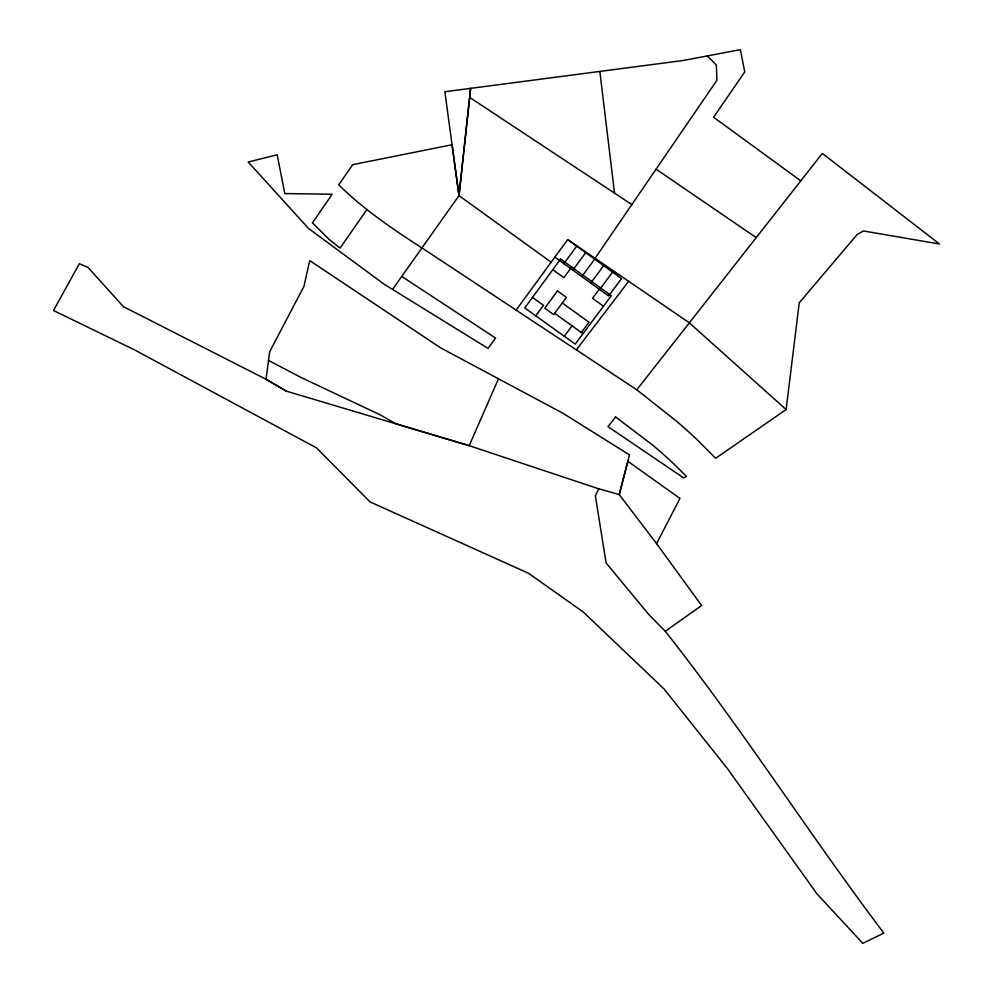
<?xml version="1.0" encoding="UTF-8"?>
<svg xmlns="http://www.w3.org/2000/svg" width="993" height="993" viewBox="0 0 993 993"><rect width="100%" height="100%" fill="white"/><g stroke="black" fill="none" stroke-linecap="round" stroke-linejoin="round"><path stroke-width="1.49" d="M551.152 262.202L458.989 195.633L470.62 88.389L458.989 195.633L392.545 289.422L384.192 284.246L308.587 228.514L248.225 162.008L277.171 154.796L284.817 193.573L332.221 194.231L312.435 222.854L329.44 239.71L340.065 248.076L366.752 209.796M636.786 389.79L675.749 420.56A473.462 427.685 17.6 0 1 698.191 440.743L715.63 458.282L786.121 409.563L799.241 302.791L857.133 234.547L863.426 230.959L939.49 244.005L822.328 153.406L636.786 389.79L421.951 247.927C392.595 229.11 363.699 209.324 338.725 184.835L352.701 164.664L452.051 144.755L458.989 195.633L444.839 91.728L683.234 60.499L740.368 49.65L744.738 71.968L713.595 117.236L800.743 180.813M656.572 543.618L679.982 498.424L627.849 461.298L619.235 494.588L598.705 488.804L595.378 495.78L606.09 562.944L648.64 614.369L665.285 631.275L701.617 605.531L656.572 543.618L619.235 494.588L629.5 454.906L562.957 413.262L440.47 347.786L309.729 260.613L303.957 286.307L269.649 351.807L266.037 379.264L286.332 391.143M498.374 379.028L469.205 445.683L286.356 391.143L266.037 379.264L123.467 306.7L88.191 267.601L79.353 263.654L53.51 310.511L134.651 349.933L316.531 447.893L370.054 501.912L528.499 573.259L583.276 612.023L664.081 688.993L727.459 768.656L817.04 893.961L862.843 943.35L883.82 933.11C808.96 833.934 742.28 728.837 665.285 631.275M595.068 258.317L716.896 80.296L716.4 65.153L707.376 55.943M516.087 310.114L567.711 239.598L689.13 322.663L786.121 409.563M563.863 263.629L576.71 246.127M535.786 315.836L543.506 305.347L532.484 297.416M571.707 267.043L563.887 277.668L552.828 269.686M572.837 270.108L585.709 252.644M581.799 276.588L594.683 259.148M590.748 283.055L603.645 265.652M564.297 336.267L572.042 325.828M600.343 287.747L592.498 298.31L603.483 306.241M599.673 289.509L612.594 272.132M581.352 332.518L589.01 322.241L562.274 303.014M576.312 349.896L628.668 281.304M598.705 488.804L469.205 445.683L395.909 423.788L380.083 414.789L301.189 377.539L268.495 360.459M392.545 289.422L488.035 348.406L495.606 338.067L401.743 276.451M469.652 97.413L631.833 204.57M656.063 169.17L756.107 237.55M554.653 313.341L583.003 333.698M554.876 257.125L608.597 295.964L621.531 278.611L567.711 239.598M599.859 71.633L614.53 193.151M560.623 259.036L524.763 307.942L575.245 344.112L611.34 295.703L560.623 259.036M557.495 290.949L544.785 308.202L553.709 314.607L566.432 297.379L557.495 290.949M615.598 416.961L608.026 426.667L683.705 477.956L686.424 476.417L677.934 467.926A443.623 400.44 17.6 0 0 653.059 445.41L615.598 416.961"/></g></svg>
